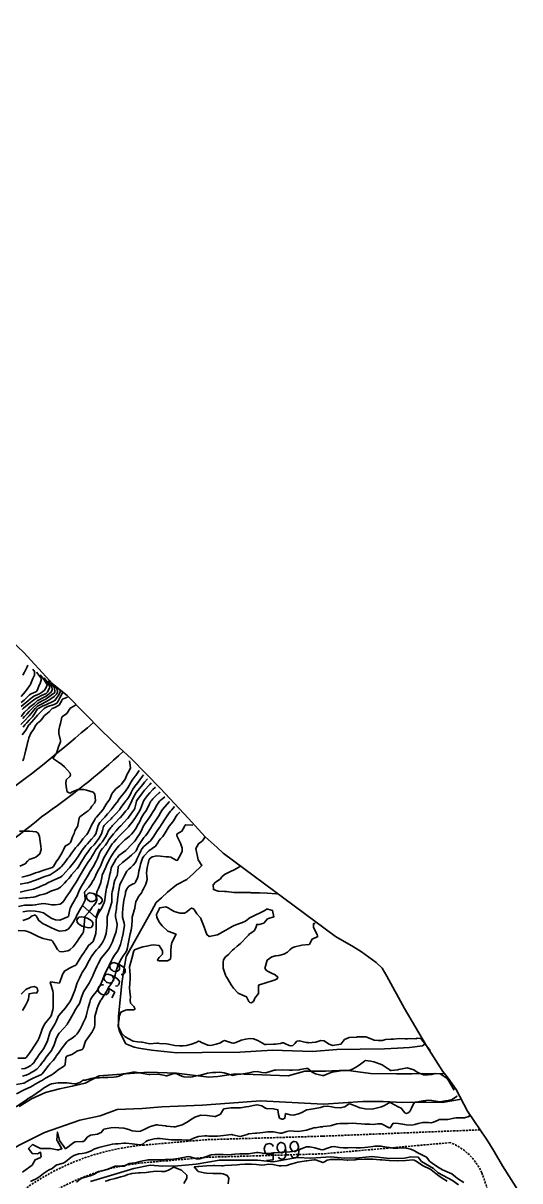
# Model space of a CAD drawing. Header units: metres. Extents: x 292545 to 299085, y 7450245 to 7463078.
# Drawn here: x 296234 to 296353.6, y 7458191.1 to 7458470 of the extents above; entities that cross this region are included whole.
import ezdxf
from ezdxf.enums import TextEntityAlignment as Align

# ---------------------------------------------------------------- set-up
doc = ezdxf.new("R2010")
doc.units = ezdxf.units.M
doc.linetypes.add('DASHED', pattern=[0.75, 0.5, -0.25])
for name, color, linetype in [('Area', 45, 'Continuous'), ('Cotas', 45, 'Continuous'), ('Curvas de Nivel 1m', 11, 'Continuous'), ('Curvas de Nivel 5m', 15, 'Continuous'), ('Hidrografia', 140, 'Continuous'), ('Vias Primárias', 230, 'Continuous'), ('Vias Secundárias', 230, 'DASHED')]:
    doc.layers.add(name, color=color, linetype=linetype)
doc.styles.add('Style-STANDARD', font='STANDARD.shx')

msp = doc.modelspace()

# ---------------------------------------------------------------- linework, layer by layer
at = {"layer": 'Area'}
msp.add_polyline3d([(296225.78, 7458326.14, 695.45), (296234.08, 7458318.47, 693.12), (296240.38, 7458311.59, 686.22), (296240.66, 7458311.2, 685.98), (296244.59, 7458308, 684.54), (296252.83, 7458299.58, 676.66), (296257.1, 7458295.49, 676.4), (296260.12, 7458292.8, 681.63), (296267.05, 7458285.62, 685.58), (296273.81, 7458278.41, 679.18), (296277.84, 7458273.98, 677.99), (296280.75, 7458271.43, 670.07), (296282.13, 7458270.01, 667.4), (296309.22, 7458249.95, 664.08), (296313.56, 7458247.49, 664.02), (296315.51, 7458246.28, 664.06), (296319.03, 7458243.68, 663.99), (296320.42, 7458242.36, 663.98), (296321.54, 7458240.41, 664.1), (296325.86, 7458232.64, 664.09), (296331.13, 7458223.64, 672.89), (296335.07, 7458217.48, 674.19), (296336.37, 7458215.8, 669.4), (296338.29, 7458213.14, 669.48), (296341.01, 7458207.91, 665.08), (296345.59, 7458201.15, 665.32), (296346.3, 7458200, 665.3), (296347.46, 7458198.2, 665.34), (296349.44, 7458194.75, 665.17), (296353.61, 7458188.13, 665.2)], dxfattribs=at)
at = {"layer": 'Curvas de Nivel 1m', "flags": 128}
for points, elevation in [([(296237.19, 7458313.68), (296238.07, 7458312.55), (296238.37, 7458312.06), (296238.08, 7458310.89), (296237.88, 7458310.54), (296237.51, 7458309.63), (296237.31, 7458309.1), (296237.01, 7458308.9), (296235.94, 7458308.47), (296235.5, 7458308.17), (296234.22, 7458306.94), (296233.48, 7458306.35)], 686), ([(296236.28, 7458314.37), (296236.68, 7458313.79), (296236.73, 7458312.91), (296236.35, 7458312.11), (296235.86, 7458310.92), (296235.75, 7458310.69), (296235.52, 7458310.34), (296234.93, 7458309.52), (296234.49, 7458308.94), (296233.49, 7458307.82)], 687), ([(296235.15, 7458315.35), (296234.94, 7458314.93), (296234.28, 7458313.66), (296233.91, 7458312.94)], 688), ([(296241.74, 7458310.18), (296241.99, 7458309.87), (296242.19, 7458309.51), (296242.22, 7458308.84), (296242, 7458308.34), (296241.49, 7458307.76), (296240.2, 7458306.87), (296239.48, 7458306.49), (296238.41, 7458305.96), (296237.47, 7458305.43), (296236.89, 7458304.91), (296236.27, 7458304.1), (296235.44, 7458303.13), (296235.34, 7458303.03), (296235.26, 7458302.93), (296234.39, 7458301.97), (296233.41, 7458301.03)], 681), ([(296239.92, 7458311.58), (296240.42, 7458310.94), (296240.86, 7458310.19), (296240.99, 7458309.38), (296240.7, 7458308.86), (296239.49, 7458307.9), (296238.85, 7458307.53), (296237.67, 7458306.9), (296237.55, 7458306.83), (296237.48, 7458306.79), (296236.68, 7458306.11), (296235.46, 7458305.11), (296235.25, 7458304.93), (296234.34, 7458304.05), (296233.47, 7458302.95)], 683), ([(296239.01, 7458312.28), (296239.64, 7458311.48), (296240.26, 7458310.5), (296240.38, 7458310.01), (296239.89, 7458308.87), (296239.5, 7458308.54), (296238.39, 7458307.99), (296237.49, 7458307.57), (296237.05, 7458307.34), (296236.47, 7458306.91), (296235.47, 7458306.08), (296234.1, 7458304.94), (296233.78, 7458304.63)], 684), ([(296240.83, 7458310.88), (296241.2, 7458310.41), (296241.51, 7458309.86), (296241.63, 7458308.85), (296241.6, 7458308.75), (296241.5, 7458308.65), (296240.72, 7458308.09), (296239.49, 7458307.2), (296239.29, 7458307.08), (296238.92, 7458306.89), (296237.97, 7458306.4), (296237.47, 7458306.08), (296236.14, 7458304.92), (296235.82, 7458304.56), (296235.45, 7458304.14), (296234.84, 7458303.53), (296234.35, 7458302.94), (296233.92, 7458302.45)], 682), ([(296243.58, 7458308.75), (296243.5, 7458308.66), (296242.86, 7458307.47), (296242.53, 7458306.84), (296242.11, 7458306.21), (296241.47, 7458305.87), (296239.95, 7458305.36), (296239.47, 7458305.15), (296239.29, 7458305.06), (296239.02, 7458304.88), (296238.26, 7458304.08), (296237.44, 7458303.3), (296237.26, 7458303.08), (296237.12, 7458302.9), (296235.41, 7458300.99), (296235.38, 7458300.96), (296235.36, 7458300.93), (296234.63, 7458299.7), (296234.04, 7458298.94), (296233.75, 7458298.58)], 679), ([(296244.66, 7458307.65), (296243.49, 7458307.16), (296243.34, 7458306.98), (296243.27, 7458306.83), (296242.65, 7458305.66), (296241.47, 7458305.08), (296240.97, 7458304.86), (296240.25, 7458304.07), (296239.44, 7458303.47), (296239.12, 7458303.2), (296238.87, 7458302.89), (296238.28, 7458302.04), (296237.42, 7458301.33), (296237.08, 7458300.9), (296236.5, 7458299.8), (296235.87, 7458298.92), (296235.37, 7458297.84), (296235.17, 7458297.12), (296235.11, 7458296.93), (296234.78, 7458295.51), (296234.65, 7458294.94), (296234.36, 7458293.91), (296234.12, 7458292.94), (296233.93, 7458292.32)], 678), ([(296246.58, 7458305.68), (296245.47, 7458305.09), (296245.32, 7458304.96), (296245.22, 7458304.81), (296244.54, 7458303.73), (296243.44, 7458302.99), (296243.35, 7458302.92), (296243.3, 7458302.83), (296242.97, 7458301.29), (296242.85, 7458300.84), (296242.57, 7458299.66), (296242.55, 7458298.84), (296242.99, 7458297.21), (296243.01, 7458296.83), (296242.49, 7458295.7), (296242.23, 7458294.84), (296242.02, 7458294.15), (296241.32, 7458293.06), (296241.25, 7458292.93), (296241.25, 7458292.86), (296241.31, 7458292.77), (296242.46, 7458291.99), (296243.3, 7458291.39), (296243.97, 7458290.82), (296245.27, 7458289.34), (296245.39, 7458288.81), (296245.26, 7458288.48), (296244.38, 7458287.69), (296244.28, 7458286.82), (296244.4, 7458285.65), (296244.62, 7458284.82), (296245.22, 7458284.53), (296245.46, 7458284.56), (296245.81, 7458284.8), (296247.23, 7458285.38), (296248.64, 7458285.35), (296249.23, 7458285.23), (296250.88, 7458284.74), (296251.22, 7458284.27), (296251.41, 7458282.74), (296251.19, 7458282.08), (296250.54, 7458281.39), (296250.09, 7458280.75), (296249.65, 7458280.28), (296249.16, 7458279.9), (296247.67, 7458278.78), (296247.46, 7458278.48), (296247.17, 7458276.79), (296247.12, 7458276.64), (296246.46, 7458275.44), (296246.27, 7458274.8), (296245.9, 7458273.99), (296245.48, 7458272.81), (296245.34, 7458272.54), (296245.07, 7458272.31), (296244.14, 7458271.74), (296243.68, 7458270.82), (296243.48, 7458270.4), (296243.04, 7458269.61), (296242.56, 7458268.84), (296241.93, 7458267.94), (296241.29, 7458266.86), (296241, 7458266.59), (296240.53, 7458266.4), (296238.99, 7458265.92), (296237.59, 7458265.5), (296236.99, 7458265.31), (296236.01, 7458264.92), (296234.98, 7458264.56), (296233.64, 7458264.28)], 677), ([(296259.62, 7458292.32), (296259.86, 7458290.63), (296259.71, 7458290.21), (296259.28, 7458289.48), (296258.96, 7458288.95), (296258.85, 7458288.65), (296258.52, 7458287.91), (296257.67, 7458286.66), (296257.24, 7458286.23), (296256.33, 7458285.58), (296255.55, 7458284.69), (296255.43, 7458284.48), (296255.21, 7458283.95), (296254.86, 7458283.04), (296254.64, 7458282.7), (296254.02, 7458281.87), (296253.36, 7458280.71), (296253.29, 7458280.59), (296253.17, 7458280.46), (296251.63, 7458278.73), (296251.43, 7458278.45), (296251.14, 7458277.97), (296250.66, 7458277.22), (296250.43, 7458276.75), (296250.03, 7458275.83), (296249.46, 7458274.76), (296249.31, 7458274.55), (296249.1, 7458274.3), (296248.39, 7458273.47), (296247.87, 7458272.78), (296247.06, 7458271.82), (296246.57, 7458271.29), (296246.21, 7458270.8), (296245.74, 7458270.11), (296245.04, 7458269.18), (296244.88, 7458268.97), (296244.76, 7458268.81), (296244.03, 7458267.81), (296243.2, 7458266.83), (296243.11, 7458266.73), (296243, 7458266.62), (296241.91, 7458265.77), (296240.99, 7458265.12), (296240.49, 7458264.86), (296238.98, 7458264.33), (296238.02, 7458263.94), (296236.97, 7458263.52), (296235.09, 7458262.93), (296234.99, 7458262.9), (296234.96, 7458262.89), (296233.3, 7458262.61)], 676), ([(296263.91, 7458287.93), (296263.25, 7458287.13), (296262.82, 7458286.6), (296261.22, 7458284.64), (296260.49, 7458283.34), (296260.16, 7458282.63), (296259.87, 7458281.95), (296259.17, 7458280.74), (296259.1, 7458280.64), (296258.75, 7458280.22), (296257.42, 7458278.67), (296257.29, 7458278.52), (296257.15, 7458278.38), (296256.31, 7458277.51), (296255.53, 7458276.69), (296255.34, 7458276.47), (296255.12, 7458276.21), (296254.49, 7458275.32), (296254.19, 7458274.7), (296253.8, 7458273.99), (296253.07, 7458272.84), (296253.02, 7458272.76), (296252.99, 7458272.71), (296252.64, 7458272.29), (296251.43, 7458270.73), (296251.05, 7458270.1), (296250.56, 7458269.22), (296250.25, 7458268.75), (296249.75, 7458268.02), (296249, 7458266.9), (296248.95, 7458266.81), (296248.92, 7458266.76), (296248.76, 7458266.52), (296247.69, 7458264.78), (296246.97, 7458263.43), (296246.74, 7458263.02), (296246.58, 7458262.79), (296245.92, 7458261.83), (296245.28, 7458260.81), (296245.15, 7458260.59), (296244.93, 7458260.27), (296244.32, 7458259.42), (296243.96, 7458258.82), (296243.53, 7458258.2), (296242.9, 7458257.75), (296241.68, 7458257.63), (296240.9, 7458257.62), (296240.03, 7458257.74), (296238.9, 7458257.9), (296237.78, 7458257.78), (296236.9, 7458257.59), (296236.27, 7458257.55), (296234.9, 7458257.54), (296234.35, 7458257.49), (296232.9, 7458257.18)], 673), ([(296262.95, 7458288.91), (296262.73, 7458288.6), (296261.46, 7458286.83), (296261.3, 7458286.62), (296261.24, 7458286.55), (296260.43, 7458285.43), (296260.03, 7458284.63), (296259.76, 7458284.09), (296259.2, 7458283.24), (296258.93, 7458282.91), (296258.73, 7458282.65), (296257.62, 7458281.1), (296257.29, 7458280.67), (296257.17, 7458280.52), (296256.28, 7458279.56), (296255.48, 7458278.69), (296255.32, 7458278.52), (296255.15, 7458278.33), (296254.34, 7458277.5), (296253.48, 7458276.71), (296253.34, 7458276.49), (296253.11, 7458275.49), (296252.84, 7458274.71), (296252.2, 7458273.61), (296251.6, 7458272.73), (296251.07, 7458272.09), (296250.39, 7458271.41), (296249.85, 7458270.75), (296249.53, 7458270.28), (296249.04, 7458269.58), (296248.5, 7458268.77), (296247.95, 7458267.84), (296247.33, 7458266.79), (296247, 7458266.33), (296246.27, 7458265.52), (296245.65, 7458264.8), (296245.36, 7458264.42), (296244.97, 7458263.93), (296244.44, 7458263.34), (296243.95, 7458262.82), (296243.48, 7458262.3), (296242.95, 7458261.82), (296242.3, 7458261.48), (296240.93, 7458261), (296240.83, 7458260.96), (296240.62, 7458260.86), (296239.5, 7458260.3), (296238.93, 7458260.17), (296237.95, 7458259.92), (296236.92, 7458259.54), (296236.4, 7458259.43), (296234.92, 7458259.32), (296234.56, 7458259.29), (296232.91, 7458259.11)], 674), ([(296265.89, 7458285.91), (296265.23, 7458285.35), (296264.48, 7458284.58), (296263.91, 7458283.9), (296263.2, 7458282.99), (296263.03, 7458282.76), (296262.94, 7458282.6), (296262.47, 7458281.32), (296262.21, 7458280.61), (296261.86, 7458279.91), (296261.15, 7458278.77), (296261.09, 7458278.68), (296261.05, 7458278.62), (296260.27, 7458277.49), (296259.55, 7458276.64), (296259.35, 7458276.41), (296259.12, 7458276.16), (296257.62, 7458274.66), (296257.36, 7458274.41), (296257.09, 7458274.13), (296256.42, 7458273.34), (296255.8, 7458272.68), (296255.46, 7458272.29), (296255.06, 7458271.67), (296254.69, 7458271.06), (296254.45, 7458270.7), (296253.67, 7458269.34), (296253.32, 7458268.72), (296253.23, 7458268.52), (296253.02, 7458267.94), (296252.69, 7458267.04), (296252.52, 7458266.72), (296251.97, 7458265.75), (296251.52, 7458264.73), (296251.36, 7458264.35), (296250.97, 7458263.66), (296250.61, 7458263.1), (296250.42, 7458262.75), (296249.84, 7458261.86), (296248.94, 7458260.92), (296248.87, 7458260.83), (296248.84, 7458260.76), (296248.8, 7458260.63), (296248.92, 7458259.07), (296248.94, 7458258.76), (296248.93, 7458258.74), (296248.91, 7458258.69), (296248.26, 7458257.41), (296247.86, 7458256.78), (296246.86, 7458254.92), (296246.83, 7458254.82), (296246.82, 7458254.79), (296246.15, 7458253.5), (296245.67, 7458252.8), (296245.32, 7458252.32), (296244.83, 7458251.77), (296244.2, 7458251.44), (296242.82, 7458251.28), (296242.24, 7458251.42), (296240.83, 7458252.08), (296239.21, 7458252.88), (296238.84, 7458253.05), (296237.76, 7458253.81), (296237.11, 7458254.91), (296236.87, 7458255.07), (296236.69, 7458255.08), (296236.17, 7458254.92), (296235.41, 7458254.37), (296234.86, 7458254.15), (296233.94, 7458253.86)], 671), ([(296264.85, 7458286.97), (296264.5, 7458286.58), (296263.23, 7458285.2), (296262.75, 7458284.6), (296262.11, 7458283.71), (296261.3, 7458282.62), (296261.27, 7458282.54), (296261.19, 7458282.15), (296260.92, 7458280.88), (296260.81, 7458280.62), (296260.12, 7458279.68), (296259.38, 7458278.64), (296259.28, 7458278.51), (296259.15, 7458278.36), (296258.3, 7458277.49), (296257.48, 7458276.66), (296257.12, 7458276.3), (296256.35, 7458275.44), (296255.73, 7458274.68), (296255.45, 7458274.34), (296255.09, 7458273.92), (296254.57, 7458273.2), (296254.28, 7458272.7), (296253.8, 7458271.97), (296253.06, 7458271.16), (296252.7, 7458270.72), (296252.36, 7458270.04), (296251.86, 7458268.73), (296251.61, 7458268.15), (296251.01, 7458267.05), (296250.89, 7458266.86), (296250.82, 7458266.74), (296250.15, 7458265.59), (296249.63, 7458264.75), (296249.38, 7458264.36), (296248.97, 7458263.68), (296248.42, 7458262.77), (296247.89, 7458261.83), (296247.42, 7458260.78), (296246.92, 7458259.64), (296246.62, 7458259.09), (296246.42, 7458258.79), (296245.85, 7458257.85), (296245.34, 7458256.81), (296245.23, 7458256.46), (296244.9, 7458254.81), (296244.89, 7458254.79), (296244.86, 7458254.76), (296244.75, 7458254.7), (296242.85, 7458253.94), (296241.76, 7458253.95), (296240.86, 7458254.3), (296240.04, 7458254.87), (296238.88, 7458255.69), (296237.9, 7458255.87), (296236.88, 7458256.04), (296235.65, 7458256.15), (296234.88, 7458256.05), (296233.95, 7458255.87)], 672), ([(296268.12, 7458283.63), (296267.2, 7458282.9), (296267.01, 7458282.74), (296266.84, 7458282.55), (296266.17, 7458281.58), (296265.59, 7458280.57), (296265.44, 7458280.3), (296265.16, 7458279.86), (296264.65, 7458279.07), (296264.3, 7458278.58), (296263.13, 7458276.88), (296263.02, 7458276.7), (296262.98, 7458276.6), (296262.39, 7458275.32), (296261.99, 7458274.61), (296261.64, 7458274.07), (296261.08, 7458273.19), (296260.82, 7458272.87), (296260.55, 7458272.63), (296259.82, 7458271.88), (296259.06, 7458270.98), (296258.68, 7458270.65), (296257.04, 7458269.45), (296256.67, 7458269.04), (296256.42, 7458268.68), (296255.89, 7458267.81), (296255.29, 7458266.69), (296255.21, 7458266.48), (296254.99, 7458265.44), (296254.82, 7458264.69), (296254.78, 7458264.49), (296254.35, 7458262.7), (296254.06, 7458261.59), (296253.86, 7458260.71), (296253.72, 7458259.51), (296253.64, 7458258.71), (296253.49, 7458258.13), (296252.88, 7458256.72), (296252.08, 7458255.52), (296251.71, 7458254.73), (296251.61, 7458253.98), (296251.61, 7458252.73), (296251.58, 7458251.98), (296251.48, 7458250.73), (296251.35, 7458250.19), (296250.86, 7458248.74), (296250.83, 7458248.7), (296250.79, 7458248.67), (296249.71, 7458247.82), (296249.06, 7458246.76), (296248.96, 7458246.57), (296248.77, 7458246.3), (296248.12, 7458245.41), (296247.73, 7458244.78), (296246.73, 7458243.18), (296246.52, 7458242.99), (296246.11, 7458242.8), (296245.18, 7458242.34), (296244.71, 7458242.12), (296243.91, 7458241.62), (296243.46, 7458240.83), (296242.79, 7458238.95), (296242.75, 7458238.84), (296242.67, 7458238.73), (296241.58, 7458238.85), (296240.67, 7458239.01), (296240.54, 7458239), (296240.5, 7458238.86), (296240.67, 7458238.41), (296241.16, 7458236.85), (296241.24, 7458236.26), (296241.24, 7458234.85), (296241.19, 7458234.29), (296241.19, 7458232.85), (296241.13, 7458232.33), (296240.74, 7458230.86), (296240.69, 7458230.75), (296240.58, 7458230.59), (296239.77, 7458229.66), (296239.15, 7458228.87), (296238.54, 7458227.63), (296238.29, 7458226.89), (296237.83, 7458225.58), (296237.52, 7458224.9), (296237.14, 7458224.27), (296236.49, 7458223.29), (296236.33, 7458223.06), (296236.23, 7458222.91), (296235.5, 7458221.89), (296234.78, 7458220.93), (296234.63, 7458220.76), (296234.46, 7458220.67), (296232.72, 7458220.69)], 669), ([(296269.24, 7458282.47), (296269.19, 7458282.41), (296267.56, 7458280.54), (296267.39, 7458280.32), (296267.16, 7458279.94), (296266.65, 7458279.05), (296266.34, 7458278.56), (296265.85, 7458277.85), (296265.13, 7458276.78), (296264.98, 7458276.57), (296264.78, 7458276.23), (296263.76, 7458274.59), (296263.47, 7458274.22), (296263.09, 7458273.8), (296262.56, 7458273.12), (296262.22, 7458272.61), (296261.79, 7458271.89), (296261.17, 7458270.62), (296261.13, 7458270.54), (296261.05, 7458270.42), (296260.12, 7458269.55), (296259.03, 7458268.64), (296257.9, 7458267.77), (296257.01, 7458266.97), (296256.88, 7458266.8), (296256.83, 7458266.67), (296256.7, 7458264.96), (296256.61, 7458264.67), (296256.1, 7458263.55), (296255.86, 7458262.68), (296255.71, 7458261.92), (296255.43, 7458260.69), (296255.38, 7458260.23), (296255.37, 7458258.69), (296255.32, 7458258.27), (296254.88, 7458256.69), (296254.23, 7458254.7), (296254.19, 7458254.03), (296254.25, 7458252.7), (296254.1, 7458251.42), (296253.94, 7458250.7), (296253.56, 7458249.46), (296253.21, 7458248.71), (296252.79, 7458248.06), (296252.18, 7458247.33), (296251.63, 7458246.73), (296251.23, 7458246.27), (296250.76, 7458245.62), (296250.4, 7458245.09), (296250.19, 7458244.75), (296249.57, 7458243.59), (296249.15, 7458242.76), (296249, 7458242.48), (296248.71, 7458242.02), (296248.21, 7458241.27), (296247.95, 7458240.78), (296247.57, 7458239.9), (296247, 7458238.79), (296246.9, 7458238.56), (296246.66, 7458237.75), (296246.46, 7458236.99), (296246.39, 7458236.79), (296245.87, 7458235.56), (296245.52, 7458234.8), (296245.2, 7458234.22), (296244.61, 7458233.34), (296244.2, 7458232.82), (296242.58, 7458230.92), (296242.55, 7458230.87), (296242.54, 7458230.84), (296241.96, 7458229.45), (296241.61, 7458228.85), (296241.19, 7458228.21), (296240.53, 7458226.99), (296240.47, 7458226.86), (296240.45, 7458226.78), (296239.86, 7458224.87), (296239.37, 7458223.76), (296238.88, 7458222.88), (296238.48, 7458222.31), (296237.85, 7458221.51), (296237.42, 7458220.9), (296237.03, 7458220.33), (296236.44, 7458219.49), (296236.18, 7458219.17), (296235.86, 7458218.92), (296234.96, 7458218.39), (296234.43, 7458218.19), (296233.56, 7458218.08)], 668), ([(296271.74, 7458279.91), (296271.16, 7458279.32), (296270.79, 7458278.86), (296270.56, 7458278.51), (296270.03, 7458277.62), (296269.12, 7458276.52), (296267.94, 7458274.54), (296267.6, 7458274.04), (296267.09, 7458273.5), (296266.66, 7458272.98), (296266.41, 7458272.56), (296265.86, 7458271.77), (296265.06, 7458271.17), (296264.23, 7458270.58), (296263.04, 7458269.34), (296262.76, 7458268.87), (296262.66, 7458268.6), (296262.26, 7458267.36), (296262.06, 7458266.61), (296261.88, 7458265.73), (296261.66, 7458264.61), (296261.51, 7458264.08), (296260.96, 7458262.92), (296260.81, 7458262.77), (296260.47, 7458262.62), (296259.47, 7458262.12), (296258.95, 7458261.47), (296258.72, 7458260.86), (296258.67, 7458260.64), (296258.61, 7458260.32), (296258.26, 7458258.65), (296258.11, 7458257.44), (296258.02, 7458256.66), (296257.9, 7458255.64), (296257.93, 7458254.66), (296258.31, 7458253.19), (296258.39, 7458252.65), (296258.19, 7458251.29), (296258.08, 7458250.66), (296257.85, 7458249.62), (296257.59, 7458248.66), (296257.4, 7458248.05), (296256.91, 7458246.67), (296256.86, 7458246.58), (296256.77, 7458246.48), (296255.96, 7458245.47), (296255.51, 7458244.68), (296255.28, 7458244.15), (296254.73, 7458242.99), (296254.56, 7458242.69), (296253.93, 7458241.48), (296253.59, 7458240.71), (296252.84, 7458238.88), (296252.77, 7458238.72), (296252.67, 7458238.52), (296252.05, 7458237.34), (296251.65, 7458236.73), (296251.21, 7458236.17), (296250.63, 7458235.44), (296250.34, 7458235.04), (296250.19, 7458234.75), (296250.04, 7458234.17), (296249.68, 7458232.75), (296249.33, 7458231.5), (296249.15, 7458230.76), (296249.03, 7458230.31), (296248.56, 7458229.35), (296248.35, 7458228.98), (296248.25, 7458228.77), (296247.68, 7458227.64), (296247.18, 7458226.78), (296246.91, 7458226.41), (296246.52, 7458226.03), (296245.8, 7458225.51), (296244.77, 7458224.81), (296244.61, 7458224.7), (296244.5, 7458224.6), (296243.13, 7458222.83), (296242.47, 7458221.88), (296242.05, 7458221.26), (296241.75, 7458220.85), (296241.18, 7458220.12), (296240.44, 7458219.3), (296240.25, 7458219.05), (296240.11, 7458218.86), (296239.21, 7458217.67), (296238.59, 7458216.89), (296238.41, 7458216.76), (296237.14, 7458216.17), (296236.4, 7458215.84), (296235.78, 7458215.54), (296234.72, 7458214.93), (296234.51, 7458214.81), (296234.39, 7458214.75), (296234.13, 7458214.67), (296232.38, 7458214.29)], 666), ([(296270.4, 7458281.28), (296269.76, 7458280.51), (296269.5, 7458280.18), (296269.16, 7458279.73), (296268.66, 7458279.02), (296268.33, 7458278.53), (296267.12, 7458276.68), (296267.07, 7458276.6), (296267.04, 7458276.55), (296266.27, 7458275.4), (296265.74, 7458274.56), (296265.49, 7458274.17), (296265.09, 7458273.61), (296264.63, 7458273.03), (296264.14, 7458272.58), (296263.06, 7458271.66), (296262.59, 7458271.07), (296262.35, 7458270.61), (296261.93, 7458269.72), (296261.38, 7458268.62), (296261.27, 7458268.37), (296261.02, 7458267.78), (296260.51, 7458267.13), (296259.91, 7458266.63), (296259.41, 7458266.22), (296258.99, 7458265.71), (296258.38, 7458264.65), (296257.72, 7458263.4), (296257.34, 7458262.66), (296257.24, 7458262.38), (296256.93, 7458260.76), (296256.92, 7458260.68), (296256.69, 7458258.9), (296256.67, 7458258.67), (296256.49, 7458257.08), (296256.43, 7458256.67), (296256.24, 7458255.31), (296256.23, 7458254.68), (296256.59, 7458252.92), (296256.62, 7458252.67), (296256.35, 7458251.14), (296256.23, 7458250.68), (296255.86, 7458249.62), (296255.52, 7458248.68), (296255.3, 7458248.17), (296254.78, 7458247.27), (296254.41, 7458246.7), (296253.69, 7458245.77), (296252.74, 7458244.72), (296252.06, 7458243.39), (296251.73, 7458242.73), (296251.42, 7458242.03), (296250.87, 7458240.74), (296250.81, 7458240.62), (296250.69, 7458240.31), (296249.91, 7458238.75), (296248.65, 7458236.86), (296248.62, 7458236.8), (296248.6, 7458236.77), (296248.04, 7458235.37), (296247.86, 7458234.78), (296247.53, 7458233.86), (296246.83, 7458232.79), (296246.74, 7458232.65), (296246.6, 7458232.41), (296246.02, 7458231.36), (296245.71, 7458230.8), (296245.33, 7458230.04), (296244.6, 7458228.81), (296244.58, 7458228.79), (296244.55, 7458228.76), (296242.85, 7458226.84), (296242.7, 7458226.67), (296242.53, 7458226.43), (296241.97, 7458225.38), (296241.79, 7458224.85), (296241.46, 7458223.88), (296240.99, 7458222.85), (296240.79, 7458222.54), (296240.48, 7458222.14), (296239.53, 7458220.87), (296239.09, 7458220.24), (296238.44, 7458219.37), (296238.23, 7458219.1), (296238.09, 7458218.89), (296237.3, 7458218.03), (296236.42, 7458217.44), (296236.07, 7458217.26), (296235.4, 7458216.92), (296234.74, 7458216.59), (296234.41, 7458216.45), (296233.79, 7458216.32)], 667), ([(296233.11, 7458275.34), (296234.66, 7458275.38), (296235.11, 7458275.37), (296235.54, 7458275.35), (296237.11, 7458275.22), (296237.64, 7458274.89), (296237.96, 7458274.03), (296238.05, 7458272.89), (296238.22, 7458271.73), (296238.29, 7458270.89), (296238.02, 7458269.92), (296237.03, 7458269.05), (296236.62, 7458268.91), (296235.45, 7458268.5), (296235.02, 7458268.08), (296234.46, 7458267.48), (296233.18, 7458266.95)], 678), ([(296286.05, 7458267.04), (296286.14, 7458266.9), (296286.12, 7458266.76), (296285.39, 7458266.33), (296285, 7458266.14), (296283.8, 7458265.55), (296282.99, 7458265.16), (296282.47, 7458264.88), (296281.87, 7458264.37), (296281.49, 7458263.86), (296280.97, 7458263.45), (296280.33, 7458263.02), (296279.78, 7458262.4), (296279.82, 7458261.27), (296280.94, 7458260.88), (296282.48, 7458260.83), (296282.94, 7458260.78), (296284.69, 7458260.59), (296284.94, 7458260.58), (296285.19, 7458260.59), (296286.94, 7458260.56), (296288.7, 7458260.53), (296288.94, 7458260.52), (296290.71, 7458260.49), (296290.94, 7458260.49), (296292.76, 7458260.41), (296294.93, 7458260.22), (296294.93, 7458260.22)], 664), ([(296304.35, 7458253.1), (296303.9, 7458253.06), (296303.9, 7458252.11), (296304.82, 7458250.42), (296304.91, 7458250.1), (296304.92, 7458249.99), (296304.81, 7458249.89), (296303.59, 7458249.33), (296302.97, 7458248.12), (296302.87, 7458248.04), (296302.79, 7458248.02), (296301.09, 7458247.84), (296300.79, 7458247.8), (296299.45, 7458247.5), (296298.78, 7458247.2), (296298.18, 7458246.77), (296297.62, 7458246.19), (296296.76, 7458245.69), (296295.55, 7458245.41), (296294.75, 7458245.31), (296293.9, 7458245.08), (296292.74, 7458244.24), (296292.22, 7458242.25), (296292.71, 7458241.66), (296293.78, 7458241.16), (296294.7, 7458240.72), (296295.32, 7458240.21), (296295.14, 7458239.77), (296294.69, 7458239.55), (296293.68, 7458239.23), (296292.68, 7458238.91), (296290.67, 7458238.27), (296290.64, 7458236.27), (296289.8, 7458235.11), (296289.46, 7458234.28), (296288.94, 7458233.96), (296288.62, 7458234.07), (296288.47, 7458234.14), (296288.32, 7458234.29), (296287.8, 7458235.47), (296286.64, 7458235.92), (296285.8, 7458236.33), (296284.66, 7458237.48), (296284.09, 7458238.35), (296283.22, 7458239.82), (296282.89, 7458240.36), (296282.7, 7458240.68), (296282.15, 7458242.37), (296282.12, 7458243.76), (296282.22, 7458244.37), (296282.75, 7458245.03), (296283.45, 7458245.66), (296284.09, 7458246.35), (296284.42, 7458246.69), (296284.77, 7458247.01), (296285.51, 7458247.6), (296286.37, 7458248.32), (296286.8, 7458248.74), (296287.57, 7458249.54), (296288.26, 7458250.3), (296288.53, 7458250.58), (296288.82, 7458250.76), (296289.7, 7458251.41), (296290.14, 7458252.28), (296290.26, 7458252.86), (296290.84, 7458252.88), (296291.93, 7458253.17), (296292.86, 7458254.24), (296294.37, 7458254.73), (296294.05, 7458256.23), (296292.89, 7458256.58), (296292.61, 7458256.52), (296292.21, 7458256.25), (296290.88, 7458255.55), (296289.99, 7458255.16), (296288.87, 7458254.62), (296288.65, 7458254.51), (296288.36, 7458254.29), (296287.5, 7458253.66), (296286.85, 7458253.37), (296286.09, 7458253.08), (296284.84, 7458252.6), (296284.65, 7458252.53), (296284.31, 7458252.35), (296283.37, 7458251.81), (296282.82, 7458251.5), (296282.09, 7458251.09), (296280.81, 7458250.38), (296278.81, 7458249.98), (296278.24, 7458250.42), (296277.9, 7458251.34), (296277.48, 7458252.42), (296276.86, 7458254.05), (296276.75, 7458254.32), (296276.69, 7458254.43), (296275.85, 7458255.43), (296275.21, 7458256.46), (296274.89, 7458256.73), (296274.55, 7458256.8), (296274.01, 7458256.47), (296273.43, 7458255.93), (296272.87, 7458255.61), (296271.78, 7458255.59), (296270.88, 7458255.81), (296270.36, 7458255.99), (296269.41, 7458256.52), (296268.89, 7458256.85), (296268.32, 7458257.1), (296266.89, 7458256.89), (296266.76, 7458256.67), (296266.71, 7458256.55), (296266.13, 7458255.29), (296266.19, 7458254.56), (296266.85, 7458253.38), (296267.48, 7458252.54), (296268.82, 7458251.26), (296270.81, 7458250.5), (296269.8, 7458248.51), (296269.61, 7458247.69), (296269.54, 7458246.52), (296269.54, 7458245.31), (296269.47, 7458244.52), (296268.74, 7458244.11), (296267.19, 7458244.1), (296266.74, 7458244.09), (296266.37, 7458244.19), (296266.47, 7458244.55), (296266.75, 7458244.92), (296267.56, 7458245.74), (296267.51, 7458246.54), (296266.78, 7458247.79), (296265.39, 7458247.96), (296264.78, 7458247.84), (296263.7, 7458247.67), (296262.78, 7458247.46), (296262.12, 7458247.26), (296260.77, 7458246.77), (296260.7, 7458246.62), (296260.68, 7458246.54), (296260.18, 7458244.63), (296259.92, 7458243.82), (296259.63, 7458242.64), (296259.65, 7458241.69), (296259.76, 7458240.63), (296259.78, 7458239.73), (296259.7, 7458238.63), (296259.62, 7458237.59), (296259.68, 7458236.63), (296259.82, 7458235.44), (296259.8, 7458234.63), (296259.87, 7458233.89), (296260.61, 7458233.07), (296260.87, 7458232.62), (296260.87, 7458232.35), (296260.6, 7458232.28), (296258.98, 7458232.26), (296258.6, 7458232.23), (296257.52, 7458231.73), (296257.13, 7458230.66), (296257.09, 7458230.15), (296256.85, 7458228.67), (296256.87, 7458228.35), (296257.64, 7458226.66), (296258.52, 7458225.8), (296260.3, 7458224.83), (296260.51, 7458224.76), (296261.54, 7458224.61), (296262.5, 7458224.5), (296262.62, 7458224.48), (296264.5, 7458224.12), (296266.17, 7458224.23), (296266.5, 7458224.25), (296266.84, 7458224.2), (296268.5, 7458224.08), (296269.02, 7458224), (296270.5, 7458223.73), (296271.62, 7458223.62), (296272.49, 7458223.59), (296273.29, 7458223.68), (296274.5, 7458224), (296275.66, 7458224.44), (296276.2, 7458224.74), (296276.51, 7458224.67), (296276.93, 7458224.43), (296278.5, 7458223.77), (296279.18, 7458223.72), (296280.5, 7458223.99), (296281.53, 7458224.37), (296282.11, 7458224.77), (296282.51, 7458224.91), (296284.18, 7458224.34), (296284.5, 7458224.25), (296284.59, 7458224.25), (296284.95, 7458224.34), (296286.04, 7458224.79), (296286.51, 7458224.98), (296287.58, 7458225.25), (296288.52, 7458225.39), (296289.47, 7458225.33), (296290.51, 7458224.93), (296291.67, 7458224.25), (296292.22, 7458223.96), (296292.5, 7458223.92), (296294.28, 7458224), (296294.5, 7458223.99), (296294.72, 7458224), (296295.93, 7458224.21), (296296.38, 7458224.33), (296296.5, 7458224.36), (296296.65, 7458224.34), (296296.97, 7458224.19), (296298.04, 7458223.72), (296298.5, 7458223.6), (296298.94, 7458223.72), (296299.4, 7458224.16), (296299.93, 7458224.73), (296300.51, 7458224.86), (296302.17, 7458224.47), (296302.51, 7458224.39), (296302.75, 7458224.37), (296304.51, 7458224.54), (296305.71, 7458224.88), (296306.51, 7458224.82), (296307.55, 7458224.07), (296308.5, 7458223.72), (296310.5, 7458224.03), (296311.39, 7458225.15), (296312.52, 7458225.6), (296314.29, 7458225.75), (296314.52, 7458225.8), (296314.68, 7458225.82), (296316.52, 7458225.79), (296316.75, 7458225.73), (296318.51, 7458225.03), (296319.49, 7458224.9), (296320.51, 7458224.93), (296321.27, 7458225.15), (296322.52, 7458225.25), (296323.15, 7458225.25), (296324.52, 7458225.37), (296325.98, 7458225.31), (296326.52, 7458225.32), (296326.99, 7458225.36), (296328.52, 7458225.35), (296328.85, 7458225.48), (296329.74, 7458225.38), (296331.98, 7458222.53)], 664), ([(296233.81, 7458232.16), (296234.32, 7458232.93), (296234.61, 7458233.49), (296235.11, 7458234.43), (296235.25, 7458234.92), (296235.4, 7458236.16), (296236.65, 7458236.4), (296237.2, 7458236.34), (296237.54, 7458236.9), (296237.36, 7458237.6), (296236.66, 7458237.96), (296235.85, 7458237.73), (296234.66, 7458237.2), (296234.37, 7458236.93), (296233.53, 7458236.06)], 669), ([(296337.76, 7458212.94), (296336.4, 7458215.24), (296336.23, 7458215.55), (296336.11, 7458215.72), (296334.42, 7458216.91), (296333.23, 7458216.95), (296332.42, 7458216.76), (296331.55, 7458216.65), (296330.42, 7458216.65), (296329.03, 7458217.21), (296328.43, 7458217.59), (296328.04, 7458217.82), (296326.44, 7458218.32), (296324.5, 7458217.93), (296324.43, 7458217.91), (296324.4, 7458217.9), (296324.2, 7458217.87), (296322.63, 7458217.69), (296322.43, 7458217.72), (296322.1, 7458217.89), (296320.44, 7458219.02), (296319.84, 7458219.31), (296318.45, 7458219.78), (296317.72, 7458219.95), (296316.46, 7458220.1), (296316.34, 7458220.08), (296316.19, 7458219.96), (296315.24, 7458219.18), (296314.44, 7458218.68), (296313.27, 7458218), (296312.43, 7458217.72), (296310.81, 7458217.65), (296310.43, 7458217.63), (296309.95, 7458217.56), (296308.42, 7458217.25), (296307.56, 7458216.93), (296306.42, 7458216.47), (296306.03, 7458216.47), (296304.42, 7458216.9), (296303.56, 7458217.25), (296302.51, 7458218.13), (296302.47, 7458218.17), (296302.43, 7458218.19), (296302.36, 7458218.2), (296302.04, 7458218.13), (296300.68, 7458217.9), (296300.43, 7458217.88), (296298.86, 7458217.74), (296298.43, 7458217.75), (296298.05, 7458217.79), (296296.43, 7458217.85), (296294.85, 7458217.79), (296294.43, 7458217.73), (296293.69, 7458217.49), (296292.42, 7458217.13), (296291.48, 7458217.2), (296290.42, 7458217.43), (296289.35, 7458217.36), (296288.42, 7458217.11), (296286.96, 7458216.86), (296286.42, 7458216.84), (296285.93, 7458216.82), (296284.41, 7458216.49), (296284.23, 7458216.53), (296282.42, 7458217.16), (296281.31, 7458217.26), (296280.42, 7458217.24), (296279.61, 7458217.21), (296278.42, 7458217.05), (296276.47, 7458216.5), (296276.41, 7458216.49), (296276.37, 7458216.48), (296276.16, 7458216.44), (296274.73, 7458216.14), (296274.41, 7458216.09), (296272.75, 7458216.14), (296272.41, 7458216.2), (296271.83, 7458216.49), (296270.86, 7458216.95), (296270.42, 7458216.94), (296270.07, 7458216.86), (296269.05, 7458216.52), (296268.56, 7458216.38), (296268.41, 7458216.39), (296267.82, 7458216.54), (296266.42, 7458216.77), (296264.55, 7458216.71), (296264.41, 7458216.71), (296264.28, 7458216.72), (296262.42, 7458217.02), (296261.06, 7458217.26), (296260.42, 7458217.26), (296258.72, 7458216.95), (296258.42, 7458216.92), (296258.19, 7458216.88), (296257.81, 7458216.66), (296256.82, 7458216.25), (296256.41, 7458216.13), (296255.77, 7458216.04), (296254.41, 7458216.02), (296253.15, 7458215.97), (296252.41, 7458215.95), (296251.2, 7458215.94), (296250.4, 7458215.79), (296249.01, 7458215.37), (296248.4, 7458215.32), (296248.09, 7458215.08), (296247.65, 7458214.78), (296246.67, 7458214.5), (296246.39, 7458214.49), (296244.51, 7458214.7), (296244.39, 7458214.71), (296242.52, 7458214.71), (296242.39, 7458214.7), (296240.81, 7458214.44), (296240.38, 7458214.29), (296238.89, 7458213.4), (296238.37, 7458213.03), (296238.28, 7458212.98), (296238.15, 7458212.89), (296237.15, 7458212.11), (296236.35, 7458211.56), (296235.92, 7458211.34), (296235.17, 7458210.92), (296234.74, 7458210.52), (296234.34, 7458210.32), (296232.32, 7458208.96)], 664), ([(296233.86, 7458193.22), (296234.14, 7458193.41), (296236.15, 7458194.91), (296236.9, 7458196.17), (296238.17, 7458196.7), (296238.3, 7458196.89), (296238.19, 7458197.97), (296237.45, 7458197.63), (296236.18, 7458197.69), (296235.3, 7458198.92), (296236.21, 7458199.82), (296238.2, 7458198.89), (296240.2, 7458198.92), (296240.58, 7458198.86), (296242.2, 7458198.58), (296242.46, 7458198.58), (296243.31, 7458198.83), (296242.22, 7458200.68), (296242.12, 7458200.84), (296242.1, 7458200.97), (296242.24, 7458202.84), (296242.76, 7458200.83), (296244.2, 7458198.82), (296246.22, 7458200.34), (296246.55, 7458200.46), (296248.22, 7458200.54), (296248.41, 7458200.58), (296248.75, 7458200.76), (296249.4, 7458201.59), (296250.24, 7458202.13), (296251.86, 7458202.34), (296252.24, 7458202.49), (296252.41, 7458202.55), (296252.8, 7458202.71), (296253.43, 7458203.53), (296254.26, 7458203.72), (296255.09, 7458203.85), (296256.26, 7458203.93), (296257.04, 7458203.88), (296258.26, 7458203.78), (296259.47, 7458203.43), (296260.25, 7458203.17), (296261.85, 7458203.01), (296262.25, 7458203.09), (296263.31, 7458203.53), (296264.26, 7458204.01), (296264.67, 7458204.18), (296266.04, 7458204.56), (296266.27, 7458204.63), (296266.34, 7458204.63), (296266.69, 7458204.55), (296268.27, 7458204.34), (296268.49, 7458204.31), (296270.27, 7458204.12), (296270.63, 7458204.14), (296272.06, 7458204.48), (296272.27, 7458204.56), (296273.48, 7458205.27), (296274.29, 7458205.79), (296274.69, 7458206.05), (296275.32, 7458206.45), (296276.06, 7458206.68), (296276.3, 7458206.75), (296276.75, 7458206.89), (296278.3, 7458206.87), (296280.11, 7458206.58), (296280.29, 7458206.58), (296281.5, 7458207.18), (296282.21, 7458208.37), (296282.27, 7458208.41), (296282.31, 7458208.42), (296283.97, 7458208.69), (296284.32, 7458208.71), (296285.98, 7458208.66), (296286.32, 7458208.69), (296287.68, 7458208.95), (296288.32, 7458209.05), (296289.37, 7458209.23), (296290.33, 7458209.44), (296291.44, 7458209.15), (296292.32, 7458208.62), (296292.61, 7458208.54), (296294.32, 7458208.44), (296295.34, 7458208.21), (296295.46, 7458207.05), (296295.75, 7458206.21), (296296.29, 7458205.96), (296296.53, 7458205.96), (296296.98, 7458206.19), (296297.21, 7458207.29), (296298.3, 7458207.03), (296299.08, 7458206.95), (296300.3, 7458207.22), (296300.98, 7458207.47), (296302.11, 7458208.13), (296302.24, 7458208.21), (296302.31, 7458208.21), (296302.41, 7458208.22), (296304.32, 7458208.55), (296305.6, 7458208.81), (296306.32, 7458208.99), (296307.31, 7458209.08), (296308.32, 7458208.93), (296309.07, 7458208.8), (296310.32, 7458208.7), (296311.44, 7458208.9), (296312.33, 7458209.59), (296312.67, 7458209.67), (296314.32, 7458209), (296315.06, 7458208.72), (296316.32, 7458208.45), (296317.88, 7458208.38), (296318.32, 7458208.43), (296318.97, 7458208.59), (296320.32, 7458208.96), (296320.99, 7458209.24), (296322.11, 7458209.89), (296322.26, 7458209.97), (296322.33, 7458209.97), (296322.5, 7458209.89), (296324.32, 7458208.94), (296325.05, 7458208.59), (296325.61, 7458207.85), (296325.95, 7458207.48), (296326.31, 7458207.36), (296326.69, 7458207.45), (296327.15, 7458207.83), (296327.54, 7458208.61), (296328.08, 7458209.82), (296328.22, 7458209.93), (296328.34, 7458209.97), (296329.87, 7458210.28), (296330.34, 7458210.36), (296331.61, 7458210.51), (296332.34, 7458210.48), (296333.89, 7458210.2), (296334.34, 7458210.16), (296335.71, 7458210.36), (296336.34, 7458210.48), (296337.33, 7458210.73), (296338.36, 7458211.39), (296338.47, 7458211.48), (296338.48, 7458211.51)], 664), ([(296336.11, 7458191), (296334.93, 7458191.74), (296334.13, 7458192.29), (296332.23, 7458193.77), (296332.14, 7458193.84), (296331.99, 7458193.93), (296330.16, 7458194.83), (296328.66, 7458195.82), (296328.18, 7458196.09), (296327.83, 7458196.17), (296326.17, 7458196.01), (296324.21, 7458195.91), (296324.17, 7458195.91), (296324.13, 7458195.92), (296322.17, 7458196.01), (296320.39, 7458196.13), (296320.18, 7458196.14), (296319.94, 7458196.16), (296318.18, 7458196.32), (296317.79, 7458196.33), (296316.18, 7458196.29), (296314.44, 7458196.25), (296314.18, 7458196.22), (296313.96, 7458196.2), (296312.17, 7458196.12), (296312.06, 7458196.12), (296310.17, 7458196.21), (296308.38, 7458196.26), (296308.17, 7458196.25), (296308.01, 7458196.23), (296307.24, 7458196.07), (296306.54, 7458195.7), (296306.16, 7458195.49), (296304.64, 7458196.1), (296304.24, 7458196.18), (296304.17, 7458196.18), (296304.1, 7458196.19), (296303.4, 7458196.12), (296302.34, 7458195.96), (296302.17, 7458195.93), (296300.66, 7458195.66), (296300.16, 7458195.56), (296299.03, 7458195.3), (296298.16, 7458195), (296297.51, 7458194.83), (296296.15, 7458194.69), (296295.63, 7458194.72), (296294.15, 7458195), (296293.01, 7458195.08), (296292.16, 7458194.95), (296291.51, 7458194.91), (296290.16, 7458195.02), (296288.96, 7458195.09), (296288.16, 7458195.12), (296287.34, 7458195.13), (296286.16, 7458195.04), (296285.51, 7458194.98), (296284.16, 7458194.91), (296282.58, 7458194.79), (296282.16, 7458194.74), (296281.81, 7458194.72), (296280.16, 7458194.76), (296279.79, 7458194.76), (296278.16, 7458194.69), (296276.3, 7458194.58), (296276.15, 7458194.58), (296276.02, 7458194.57), (296275.21, 7458194.45), (296276.14, 7458193.37), (296277.55, 7458193), (296278.13, 7458192.92), (296279.69, 7458192.83), (296280.13, 7458192.83), (296281.66, 7458192.84), (296282.13, 7458192.79), (296283.16, 7458192.35), (296283.51, 7458191.74), (296283.37, 7458190.35)], 664), ([(296272.71, 7458190.48), (296273.4, 7458191.75), (296273.37, 7458192.47), (296272.14, 7458193.7), (296270.3, 7458194.36), (296270.15, 7458194.33), (296269, 7458193.66), (296268.14, 7458193.39), (296267.31, 7458193.36), (296266.14, 7458193.44), (296265.31, 7458193.39), (296264.13, 7458193.18), (296263.61, 7458193.1), (296262.13, 7458193.04), (296261.73, 7458193.01), (296260.13, 7458192.84), (296259.94, 7458192.82), (296259.16, 7458192.64), (296258.44, 7458192.33), (296258.12, 7458192.22), (296257.53, 7458192.07), (296256.11, 7458191.68), (296254.78, 7458191.36), (296254.11, 7458191.13), (296253.77, 7458191.04)], 664)]:
    msp.add_lwpolyline(points, dxfattribs=dict(at, elevation=elevation))
at = {"layer": 'Curvas de Nivel 5m', "flags": 128}
for points, elevation in [([(296238.1, 7458312.98), (296238.85, 7458312.01), (296239.73, 7458310.78), (296239.79, 7458310.62), (296239.52, 7458309.97), (296239.09, 7458309.3), (296238.67, 7458308.89), (296237.92, 7458308.47), (296237.5, 7458308.3), (296236.54, 7458307.86), (296235.48, 7458307.06), (296235.33, 7458306.92), (296233.47, 7458305.4)], 685), ([(296242.65, 7458309.48), (296242.77, 7458309.33), (296242.87, 7458309.16), (296242.87, 7458308.84), (296242.41, 7458307.92), (296241.64, 7458306.85), (296241.56, 7458306.77), (296241.48, 7458306.72), (296241.27, 7458306.64), (296239.47, 7458305.81), (296238.84, 7458305.51), (296237.58, 7458304.9), (296237.51, 7458304.85), (296237.46, 7458304.79), (296236.74, 7458303.61), (296236.2, 7458302.92), (296235.42, 7458302.06), (296234.88, 7458301.47), (296234.42, 7458300.94), (296233.98, 7458300.37)], 680), ([(296261.96, 7458289.93), (296261.27, 7458289), (296261.1, 7458288.79), (296260.97, 7458288.62), (296260.27, 7458287.61), (296259.66, 7458286.64), (296259.52, 7458286.36), (296259.23, 7458285.78), (296258.41, 7458284.65), (296257.85, 7458284.03), (296257.2, 7458283.2), (296256.99, 7458282.88), (296256.84, 7458282.67), (296256.14, 7458281.73), (296255.32, 7458280.69), (296255.26, 7458280.61), (296255.17, 7458280.52), (296254.32, 7458279.54), (296253.63, 7458278.71), (296253.4, 7458278.45), (296253.15, 7458278.22), (296252.42, 7458277.44), (296252.06, 7458276.73), (296251.65, 7458275.27), (296251.48, 7458274.73), (296251.35, 7458274.48), (296251.09, 7458274.13), (296250.45, 7458273.38), (296249.89, 7458272.75), (296249.49, 7458272.33), (296249.06, 7458271.87), (296248.2, 7458270.77), (296247.04, 7458269.01), (296246.95, 7458268.88), (296246.89, 7458268.79), (296246.09, 7458267.73), (296245.4, 7458266.81), (296245.22, 7458266.59), (296245, 7458266.36), (296244.24, 7458265.57), (296243.6, 7458264.82), (296243.31, 7458264.49), (296242.98, 7458264.24), (296241.87, 7458263.75), (296240.97, 7458263.35), (296239.96, 7458262.87), (296239.3, 7458262.53), (296238.96, 7458262.38), (296237.92, 7458261.93), (296236.94, 7458261.5), (296236.49, 7458261.36), (296234.93, 7458261.04), (296234.84, 7458261.02), (296234.53, 7458260.93), (296233.25, 7458260.62)], 675), ([(296267, 7458284.78), (296266.72, 7458284.56), (296265.91, 7458283.87), (296265.2, 7458283.15), (296264.94, 7458282.84), (296264.76, 7458282.58), (296264.36, 7458281.76), (296263.8, 7458280.59), (296263.56, 7458280.2), (296263.16, 7458279.65), (296262.74, 7458279.01), (296262.51, 7458278.61), (296262.05, 7458277.7), (296261.48, 7458276.62), (296261.36, 7458276.38), (296261.12, 7458275.96), (296260.55, 7458275.19), (296260.05, 7458274.63), (296259.57, 7458274.16), (296259.09, 7458273.73), (296258.51, 7458273.22), (296257.92, 7458272.66), (296257.06, 7458271.83), (296256.52, 7458271.22), (296256.12, 7458270.68), (296255.69, 7458270.04), (296255.04, 7458269.04), (296254.83, 7458268.69), (296254.22, 7458267.5), (296253.88, 7458266.71), (296253.01, 7458264.75), (296253, 7458264.72), (296252.98, 7458264.59), (296252.69, 7458262.99), (296252.61, 7458262.72), (296252.13, 7458261.55), (296251.76, 7458260.73), (296251.66, 7458260), (296251.71, 7458258.73), (296251.53, 7458258.11), (296250.89, 7458257.35), (296250.6, 7458257.03), (296250.41, 7458256.74), (296249.8, 7458255.82), (296248.86, 7458254.81), (296248.83, 7458254.76), (296248.81, 7458254.71), (296248.71, 7458252.76), (296248.49, 7458251.09), (296248.37, 7458250.77), (296247.42, 7458249.41), (296247, 7458248.79), (296246.79, 7458248.47), (296246.07, 7458247.51), (296245.31, 7458246.8), (296244.99, 7458246.58), (296244.77, 7458246.5), (296243.35, 7458246.25), (296242.77, 7458246.33), (296242.22, 7458246.85), (296241.47, 7458248.17), (296241.07, 7458248.86), (296240.79, 7458249.06), (296240.54, 7458249.12), (296238.8, 7458249.48), (296237.77, 7458249.86), (296236.81, 7458250.33), (296235.67, 7458250.92), (296234.82, 7458251.27), (296234.4, 7458251.35), (296232.82, 7458251.42)], 670), ([(296274.82, 7458276.75), (296273.13, 7458276.9), (296272.91, 7458276.7), (296272.81, 7458276.48), (296272.23, 7458275.37), (296271.1, 7458274.69), (296271, 7458274.6), (296270.97, 7458274.5), (296271.1, 7458274.05), (296271.89, 7458272.49), (296272.29, 7458271.26), (296272.27, 7458270.49), (296271.89, 7458269.65), (296271.23, 7458268.5), (296271.16, 7458268.37), (296271.03, 7458268.29), (296270.53, 7458268.51), (296269.57, 7458269.06), (296269.04, 7458269.13), (296268.41, 7458269.16), (296267.04, 7458269.36), (296266.21, 7458269.39), (296265.04, 7458269.2), (296264.35, 7458268.58), (296264.06, 7458267.54), (296263.86, 7458266.59), (296263.66, 7458265.26), (296263.75, 7458264.59), (296263.87, 7458263.69), (296263.57, 7458262.59), (296262.94, 7458261.43), (296262.68, 7458260.86), (296262.53, 7458260.6), (296261.87, 7458259.66), (296261.25, 7458258.62), (296261.16, 7458258.37), (296260.89, 7458256.87), (296260.85, 7458256.66), (296260.84, 7458256.62), (296260.82, 7458256.56), (296260.23, 7458254.63), (296260.22, 7458253.99), (296260.17, 7458252.63), (296259.97, 7458251.49), (296259.79, 7458250.64), (296259.54, 7458249.38), (296259.39, 7458248.64), (296259.03, 7458246.9), (296258.95, 7458246.65), (296258.77, 7458246.28), (296258.11, 7458245.3), (296257.65, 7458244.66), (296257.32, 7458244.08), (296256.72, 7458242.77), (296256.69, 7458242.7), (296256.68, 7458242.67), (296256.26, 7458241.11), (296256.13, 7458240.68), (296255.73, 7458239.63), (296255.24, 7458238.68), (296255.02, 7458238.34), (296254.66, 7458237.83), (296254.04, 7458236.7), (296253.53, 7458235.82), (296252.74, 7458234.72), (296252.62, 7458234.53), (296252.02, 7458233.31), (296251.82, 7458232.73), (296251.54, 7458231.78), (296251.29, 7458230.73), (296251.26, 7458230.05), (296251.27, 7458228.73), (296251.16, 7458228.12), (296250.53, 7458226.86), (296250.46, 7458226.74), (296249.63, 7458225.64), (296249.01, 7458224.76), (296248.49, 7458223.21), (296248.36, 7458222.89), (296248.21, 7458222.77), (296246.95, 7458222.32), (296246.48, 7458222.01), (296245.71, 7458221.56), (296244.47, 7458221.1), (296244.27, 7458220.81), (296244.13, 7458219.12), (296243.97, 7458218.82), (296242.42, 7458217.84), (296241.87, 7458217.39), (296241.23, 7458216.85), (296240.72, 7458216.54), (296240.41, 7458216.4), (296239.33, 7458215.81), (296238.4, 7458215.22), (296238.18, 7458215.11), (296237.77, 7458214.9), (296236.9, 7458214.39), (296236.38, 7458214.08), (296235.64, 7458213.66), (296234.37, 7458213.08), (296234.04, 7458212.93), (296232.35, 7458212.09)], 665), ([(296235.77, 7458190.91), (296236.11, 7458191.12), (296237.31, 7458191.7), (296238.12, 7458192.26), (296238.88, 7458192.88), (296239.62, 7458193.38), (296240.13, 7458193.64), (296240.95, 7458194.04), (296241.96, 7458194.84), (296242.06, 7458194.93), (296242.15, 7458194.97), (296243.61, 7458195.37), (296244.16, 7458195.65), (296245.59, 7458196.8), (296245.92, 7458197.05), (296246.18, 7458197.18), (296247.39, 7458197.58), (296248.19, 7458197.7), (296249.11, 7458197.84), (296250.2, 7458198.24), (296250.52, 7458198.43), (296251.03, 7458198.74), (296252.21, 7458199.16), (296253.48, 7458199.43), (296254.21, 7458199.62), (296255.49, 7458199.95), (296256.21, 7458200.01), (296256.85, 7458200.02), (296258.22, 7458200.14), (296258.71, 7458200.15), (296260.21, 7458200), (296260.91, 7458199.92), (296262.21, 7458199.81), (296262.84, 7458199.97), (296263.54, 7458200.59), (296263.99, 7458200.82), (296264.23, 7458200.89), (296265.57, 7458201.23), (296266.23, 7458201.34), (296266.97, 7458201.29), (296268.23, 7458201.14), (296269.74, 7458201), (296270.23, 7458201), (296270.75, 7458201.02), (296272.23, 7458200.96), (296273.77, 7458200.93), (296274.23, 7458201.01), (296275.25, 7458201.43), (296276.24, 7458201.77), (296277.76, 7458201.94), (296278.24, 7458201.93), (296278.74, 7458201.9), (296280.24, 7458201.83), (296280.76, 7458201.86), (296282.24, 7458202.06), (296284.16, 7458202.25), (296284.24, 7458202.25), (296284.38, 7458202.2), (296286.24, 7458201.78), (296287.94, 7458202.29), (296288.24, 7458202.39), (296289.97, 7458202.55), (296290.25, 7458202.58), (296291.74, 7458202.77), (296292.25, 7458202.82), (296292.92, 7458202.91), (296294.25, 7458202.93), (296295.88, 7458202.57), (296296.25, 7458202.56), (296297.47, 7458202.96), (296298.25, 7458203.18), (296299.17, 7458203.08), (296300.25, 7458202.99), (296301.25, 7458203.14), (296302.25, 7458203.34), (296304.02, 7458203.87), (296304.26, 7458203.92), (296304.46, 7458203.9), (296305.52, 7458204.09), (296306.19, 7458204.15), (296306.26, 7458204.16), (296307.95, 7458204.38), (296308.27, 7458204.45), (296309.51, 7458204.81), (296310.28, 7458204.92), (296311.37, 7458204.93), (296312.28, 7458204.95), (296313.32, 7458204.96), (296314.28, 7458204.92), (296315.42, 7458204.83), (296316.27, 7458204.76), (296317.5, 7458204.72), (296318.27, 7458204.71), (296319.4, 7458204.8), (296320.28, 7458204.8), (296322.13, 7458203.89), (296322.21, 7458203.84), (296322.26, 7458203.82), (296322.32, 7458203.83), (296322.36, 7458203.89), (296323.13, 7458205.03), (296324.28, 7458204.95), (296325.41, 7458204.72), (296326.27, 7458204.57), (296327.58, 7458204.52), (296328.28, 7458204.67), (296329.15, 7458204.94), (296330.28, 7458205.18), (296331.62, 7458205.13), (296332.28, 7458205.07), (296332.85, 7458205.2), (296333.96, 7458205.75), (296334.19, 7458205.84), (296334.28, 7458205.86), (296336.13, 7458205.88), (296336.29, 7458205.9), (296337.78, 7458206.21), (296338.29, 7458206.27), (296339.71, 7458206.27), (296340.29, 7458206.29), (296341.36, 7458206.61), (296341.5, 7458206.86)], 665), ([(296340.11, 7458190.73), (296338.58, 7458191.7), (296338.13, 7458192.07), (296337.23, 7458192.81), (296336.14, 7458193.26), (296334.97, 7458193.74), (296334.15, 7458194.24), (296332.82, 7458195.1), (296332.17, 7458195.57), (296331.97, 7458195.77), (296331.16, 7458196.77), (296330.19, 7458197.26), (296329.08, 7458197.81), (296328.2, 7458198.35), (296327.33, 7458198.7), (296326.2, 7458198.99), (296325.39, 7458199.04), (296324.2, 7458198.97), (296323.08, 7458199), (296322.21, 7458199.11), (296321.53, 7458199.22), (296320.21, 7458199.43), (296318.71, 7458199.43), (296318.21, 7458199.37), (296316.96, 7458199.2), (296316.2, 7458199.11), (296315.27, 7458199.04), (296314.2, 7458199.07), (296313.09, 7458199.12), (296312.2, 7458199.09), (296311.15, 7458199.08), (296310.21, 7458199.17), (296308.92, 7458199.34), (296308.21, 7458199.29), (296307.31, 7458198.96), (296306.2, 7458198.61), (296305.64, 7458198.65), (296304.21, 7458199.04), (296303.05, 7458199.28), (296302.21, 7458199.26), (296301.36, 7458198.98), (296300.2, 7458198.51), (296299.92, 7458198.43), (296298.87, 7458198.17), (296298.19, 7458198.08), (296296.41, 7458197.97), (296296.19, 7458197.96), (296294.55, 7458197.85), (296294.19, 7458197.83), (296293.75, 7458197.78), (296292.19, 7458197.7), (296290.57, 7458197.89), (296290.19, 7458197.92), (296289.78, 7458197.87), (296288.19, 7458197.6), (296287.46, 7458197.57), (296286.19, 7458197.62), (296284.97, 7458197.55), (296284.18, 7458197.45), (296283.21, 7458197.38), (296282.18, 7458197.45), (296281.09, 7458197.47), (296280.18, 7458197.44), (296279.25, 7458197.33), (296278.18, 7458197), (296276.55, 7458196.43), (296276.17, 7458196.4), (296275.77, 7458196.44), (296274.18, 7458196.89), (296273.72, 7458196.93), (296272.17, 7458196.68), (296271.33, 7458196.49), (296270.17, 7458196.34), (296268.46, 7458196.24), (296268.17, 7458196.23), (296267.84, 7458196.2), (296266.17, 7458196.14), (296264.55, 7458196.19), (296264.17, 7458196.17), (296262.85, 7458195.91), (296262.16, 7458195.73), (296260.98, 7458195.43), (296260.16, 7458195.34), (296259.54, 7458195.26), (296258.29, 7458194.65), (296258.19, 7458194.62), (296258.15, 7458194.61), (296256.15, 7458194.67), (296254.78, 7458194.05), (296254.14, 7458193.84), (296253.22, 7458193.63), (296252.13, 7458193.32), (296251.73, 7458193.13), (296251.19, 7458192.73), (296250.12, 7458192.27), (296248.91, 7458191.97), (296248.11, 7458191.71), (296247.51, 7458191.37), (296246.85, 7458190.78)], 665)]:
    msp.add_lwpolyline(points, dxfattribs=dict(at, elevation=elevation))
at = {"layer": 'Hidrografia', "elevation": 672.4}
msp.add_lwpolyline([(296330.84, 7458224.13), (296330.2, 7458223.61), (296327.07, 7458223.26), (296324.17, 7458223.06), (296320.99, 7458222.91), (296315.12, 7458222.79), (296309.5, 7458222.71), (296303.66, 7458222.28), (296294.02, 7458222.59), (296286.15, 7458222.12), (296277.07, 7458222.01), (296271, 7458221.97), (296264.89, 7458222.6), (296261.87, 7458223.07), (296260.69, 7458223.27), (296258.74, 7458224.13), (296257.25, 7458226.94), (296256.93, 7458228.08), (296256.93, 7458230.74), (296257.76, 7458238.63), (296258.19, 7458241.44), (296258.81, 7458245.16), (296263.4, 7458253.34), (296264.89, 7458256.08), (296265.99, 7458258.12), (296267.32, 7458259.25), (296268.77, 7458260.62), (296270.88, 7458262.38), (296273.39, 7458263.67), (296275.04, 7458265.12), (296277.04, 7458267.1), (296276.14, 7458268.47), (296275.56, 7458271.13), (296276.18, 7458272.3), (296277.16, 7458273.05), (296277.84, 7458273.98)], dxfattribs=at)
at = {"layer": 'Hidrografia'}
for points in [[(296335.5, 7458216.93), (296333.51, 7458216.86), (296330.12, 7458216.97), (296327.6, 7458216.86), (296323.88, 7458216.86), (296317.65, 7458216.97), (296311.74, 7458217.74), (296306.82, 7458217.52), (296301.79, 7458217.52), (296297.82, 7458216.42), (296285.13, 7458216.86), (296280.86, 7458216.2), (296278.68, 7458216.09), (296270.91, 7458217.08), (296264.13, 7458217.29), (296259.75, 7458216.97), (296252.31, 7458216.42), (296248.89, 7458214.66), (296245.82, 7458213.9), (296242.76, 7458213.24), (296239.37, 7458212.37), (296235.98, 7458210.84), (296233.02, 7458208.98)], [(296220.07, 7458189.16), (296227.45, 7458194.73), (296229.59, 7458197.68), (296232.99, 7458199.67), (296239.12, 7458202.77), (296247.62, 7458205.74), (296252.57, 7458206.78), (296256.63, 7458208.25), (296262.68, 7458208.55), (296267.41, 7458208.92), (296271.32, 7458209.06), (296277.08, 7458209.36), (296283.65, 7458209.8), (296291.11, 7458210.39), (296306.31, 7458209.54), (296315.79, 7458210.22), (296320.66, 7458210.22), (296325.43, 7458209.99), (296328.43, 7458210.04), (296331.01, 7458210.04), (296334.9, 7458209.95), (296339.53, 7458210.77)], [(296338.82, 7458190.15), (296337.39, 7458191.15), (296333.95, 7458193.06), (296332.82, 7458194.04), (296329.94, 7458195.77), (296329.13, 7458196.8), (296327.37, 7458196.85), (296325.84, 7458196.57), (296322.18, 7458196.5), (296317.99, 7458196.94), (296314.93, 7458196.66), (296311.29, 7458196.58), (296308.1, 7458196.89), (296303.25, 7458196.58), (296299.96, 7458196.75), (296296.42, 7458196.08), (296294.26, 7458195.65), (296290.45, 7458196.08), (296288.17, 7458196.05), (296284.04, 7458196.07), (296281.25, 7458196.12), (296275.63, 7458195.12), (296271.21, 7458194.72), (296267.53, 7458194.67), (296264.61, 7458194.87), (296260.64, 7458194.11), (296250.24, 7458190.98)]]:
    msp.add_lwpolyline(points, dxfattribs=at)
at = {"layer": 'Vias Primárias'}
for points, elevation in [([(296092.06, 7458470.01, 0.102683), (296119.98, 7458408.08, -0.286616), (296127.27, 7458387.07, 0.029524), (296106.53, 7458344.86, 0.243181), (296109.89, 7458279.24, 0.136226), (296141.73, 7458251.14, 0.184308), (296194.94, 7458249.95, 0.0502), (296238.43, 7458278.79, 0.035232), (296258.12, 7458294.58, 0.255131)], 691.94), ([(296220.39, 7458331.89), (296210.15, 7458321.08, -0.268759), (296161.24, 7458306.6, -0.177763), (296127.48, 7458329.17, -0.057672), (296125.32, 7458332.99, 0.674306), (296109.87, 7458326.44, 0.152571), (296112.12, 7458293.76, 0.155208), (296135.69, 7458264.23, 0.206185), (296181.98, 7458255.62, 0.153668), (296226.68, 7458282.21, 0.02325), (296250.91, 7458301.54, -2.467441)], 695.42)]:
    msp.add_lwpolyline(points, format="xyb", dxfattribs=dict(at, elevation=elevation))
at = {"layer": 'Vias Secundárias', "elevation": 665.18}
msp.add_lwpolyline([(296344.08, 7458203.38), (296305.98, 7458201.85), (296278.26, 7458201.02), (296263.17, 7458199.73, 0.189592), (296225.16, 7458180.9, 0.047292), (296196.83, 7458142.96, 0.284794), (296197.03, 7458116.94, 0.016792), (296233.96, 7458062.55), (296248.87, 7458031.23), (296265.73, 7457996.4), (296282.67, 7457956.64), (296291.43, 7457937.79), (296301.17, 7457910.58), (296304.02, 7457902.48), (296307.99, 7457899.19), (296308.67, 7457896.35), (296309.57, 7457894.1), (296311.74, 7457890.36), (296312.48, 7457886.33), (296312.78, 7457883.71)], format="xyb", dxfattribs=at)
msp.add_lwpolyline([(296336.89, 7458200.31), (296306.23, 7458197.61), (296278.51, 7458196.78), (296263.53, 7458195.5, 0.189592), (296228.31, 7458178.05, 0.047292), (296200.45, 7458140.75, 0.284794), (296200.62, 7458119.21, 0.011651), (296225.75, 7458081.36), (296228.78, 7458078.13, 0.367123), (296243.29, 7458076.46), (296282.63, 7458111.68), (296344.25, 7458169.2, 0.202811), (296344.44, 7458193.05, 0.194598)], format="xyb", close=True, dxfattribs=at)

# ---------------------------------------------------------------- texts
at = {"layer": 'Cotas', "style": 'Style-STANDARD'}
for s, rotation, p in [('670', 248.8403, (296250, 7458256.3, 670)), ('665', 243.0478, (296255.34, 7458239.54, 665)), ('665', 185.0687, (296296.33, 7458198.35, 665))]:
    msp.add_text(s, height=4, rotation=rotation, dxfattribs=at).set_placement(p, align=Align.MIDDLE_CENTER)

doc.saveas('drawing.dxf')
